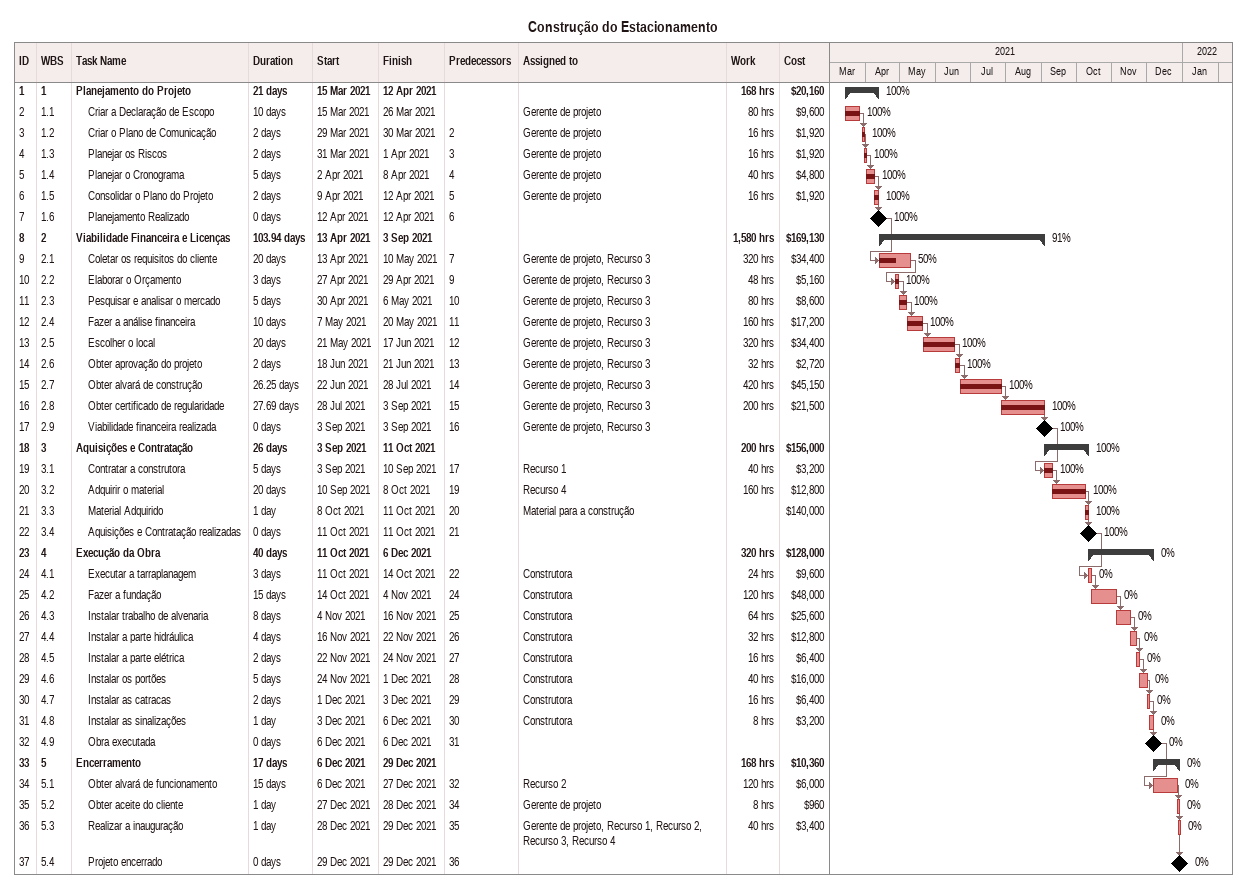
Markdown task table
Construção do Estacionamento

| ID | WBS | Task | Duration | Start | Finish | Predecessors | Resources | % complete | Work (h) | Cost ($) |
|---|---|---|---|---|---|---|---|---|---|---|
| 1 | 1 | **Planejamento do Projeto** | 21d | 2021-03-15 | 2021-04-12 |  |  | 100 | 168 | 20160 |
| 2 | 1.1 | Criar a Declaração de Escopo | 10d | 2021-03-15 | 2021-03-26 |  | Gerente de projeto | 100 | 80 | 9600 |
| 3 | 1.2 | Criar o Plano de Comunicação | 2d | 2021-03-29 | 2021-03-30 | 2 | Gerente de projeto | 100 | 16 | 1920 |
| 4 | 1.3 | Planejar os Riscos | 2d | 2021-03-31 | 2021-04-01 | 3 | Gerente de projeto | 100 | 16 | 1920 |
| 5 | 1.4 | Planejar o Cronograma | 5d | 2021-04-02 | 2021-04-08 | 4 | Gerente de projeto | 100 | 40 | 4800 |
| 6 | 1.5 | Consolidar o Plano do Projeto | 2d | 2021-04-09 | 2021-04-12 | 5 | Gerente de projeto | 100 | 16 | 1920 |
| 7 | 1.6 | Planejamento Realizado | 0d | 2021-04-12 | 2021-04-12 | 6 |  | 100 |  |  |
| 8 | 2 | **Viabilidade Financeira e Licenças** | 103.94d | 2021-04-13 | 2021-09-03 |  |  | 91 | 1580 | 169130 |
| 9 | 2.1 | Coletar os requisitos do cliente | 20d | 2021-04-13 | 2021-05-10 | 7 | Gerente de projeto, Recurso 3 | 50 | 320 | 34400 |
| 10 | 2.2 | Elaborar o Orçamento | 3d | 2021-04-27 | 2021-04-29 | 9 | Gerente de projeto, Recurso 3 | 100 | 48 | 5160 |
| 11 | 2.3 | Pesquisar e analisar o mercado | 5d | 2021-04-30 | 2021-05-06 | 10 | Gerente de projeto, Recurso 3 | 100 | 80 | 8600 |
| 12 | 2.4 | Fazer a análise financeira | 10d | 2021-05-07 | 2021-05-20 | 11 | Gerente de projeto, Recurso 3 | 100 | 160 | 17200 |
| 13 | 2.5 | Escolher o local | 20d | 2021-05-21 | 2021-06-17 | 12 | Gerente de projeto, Recurso 3 | 100 | 320 | 34400 |
| 14 | 2.6 | Obter aprovação do projeto | 2d | 2021-06-18 | 2021-06-21 | 13 | Gerente de projeto, Recurso 3 | 100 | 32 | 2720 |
| 15 | 2.7 | Obter alvará de construção | 26.25d | 2021-06-22 | 2021-07-28 | 14 | Gerente de projeto, Recurso 3 | 100 | 420 | 45150 |
| 16 | 2.8 | Obter certificado de regularidade | 27.69d | 2021-07-28 | 2021-09-03 | 15 | Gerente de projeto, Recurso 3 | 100 | 200 | 21500 |
| 17 | 2.9 | Viabilidade financeira realizada | 0d | 2021-09-03 | 2021-09-03 | 16 | Gerente de projeto, Recurso 3 | 100 |  |  |
| 18 | 3 | **Aquisições e Contratação** | 26d | 2021-09-03 | 2021-10-11 |  |  | 100 | 200 | 156000 |
| 19 | 3.1 | Contratar a construtora | 5d | 2021-09-03 | 2021-09-10 | 17 | Recurso 1 | 100 | 40 | 3200 |
| 20 | 3.2 | Adquirir o material | 20d | 2021-09-10 | 2021-10-08 | 19 | Recurso 4 | 100 | 160 | 12800 |
| 21 | 3.3 | Material Adquirido | 1d | 2021-10-08 | 2021-10-11 | 20 | Material para a construção | 100 |  | 140000 |
| 22 | 3.4 | Aquisições e Contratação realizadas | 0d | 2021-10-11 | 2021-10-11 | 21 |  | 100 |  |  |
| 23 | 4 | **Execução da Obra** | 40d | 2021-10-11 | 2021-12-06 |  |  | 0 | 320 | 128000 |
| 24 | 4.1 | Executar a tarraplanagem | 3d | 2021-10-11 | 2021-10-14 | 22 | Construtora | 0 | 24 | 9600 |
| 25 | 4.2 | Fazer a fundação | 15d | 2021-10-14 | 2021-11-04 | 24 | Construtora | 0 | 120 | 48000 |
| 26 | 4.3 | Instalar trabalho de alvenaria | 8d | 2021-11-04 | 2021-11-16 | 25 | Construtora | 0 | 64 | 25600 |
| 27 | 4.4 | Instalar a parte hidráulica | 4d | 2021-11-16 | 2021-11-22 | 26 | Construtora | 0 | 32 | 12800 |
| 28 | 4.5 | Instalar a parte elétrica | 2d | 2021-11-22 | 2021-11-24 | 27 | Construtora | 0 | 16 | 6400 |
| 29 | 4.6 | Instalar os portões | 5d | 2021-11-24 | 2021-12-01 | 28 | Construtora | 0 | 40 | 16000 |
| 30 | 4.7 | Instalar as catracas | 2d | 2021-12-01 | 2021-12-03 | 29 | Construtora | 0 | 16 | 6400 |
| 31 | 4.8 | Instalar as sinalizações | 1d | 2021-12-03 | 2021-12-06 | 30 | Construtora | 0 | 8 | 3200 |
| 32 | 4.9 | Obra executada | 0d | 2021-12-06 | 2021-12-06 | 31 |  | 0 |  |  |
| 33 | 5 | **Encerramento** | 17d | 2021-12-06 | 2021-12-29 |  |  | 0 | 168 | 10360 |
| 34 | 5.1 | Obter alvará de funcionamento | 15d | 2021-12-06 | 2021-12-27 | 32 | Recurso 2 | 0 | 120 | 6000 |
| 35 | 5.2 | Obter aceite do cliente | 1d | 2021-12-27 | 2021-12-28 | 34 | Gerente de projeto | 0 | 8 | 960 |
| 36 | 5.3 | Realizar a inauguração | 1d | 2021-12-28 | 2021-12-29 | 35 | Gerente de projeto, Recurso 1, Recurso 2, Recurso 3, Recurso 4 | 0 | 40 | 3400 |
| 37 | 5.4 | Projeto encerrado | 0d | 2021-12-29 | 2021-12-29 | 36 |  | 0 |  |  |
